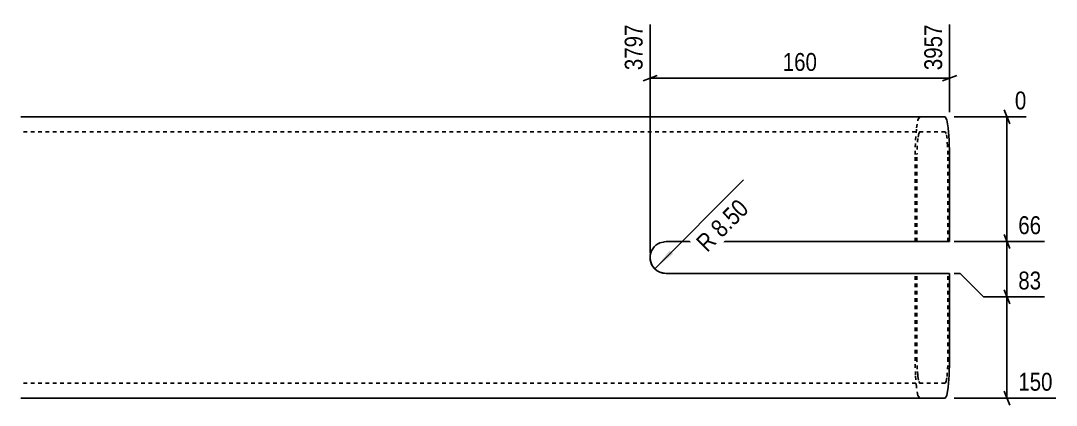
# Model space of a CAD drawing. Header units: millimetres. Extents: x 8 to 13860, y 5 to 267.
# Drawn here: x 3469 to 4021, y 8 to 213 of the extents above; entities that cross this region are included whole.
import ezdxf

# ---------------------------------------------------------------- set-up
doc = ezdxf.new("R2010")
doc.units = ezdxf.units.MM
doc.linetypes.add('DXK_LINE_DOT2', pattern=[3.9198, 1.9599, -1.9599])
doc.layers.add('MÅLSÆTNING', color=7, linetype='Continuous')
doc.layers.add('STÅL', color=7, linetype='Continuous')
doc.styles.add('Arial Narrow', font='ARIALN.TTF', dxfattribs={"height": 0.2})

msp = doc.modelspace()

# ---------------------------------------------------------------- hatches: boundary and pattern name
at = {"layer": 'MÅLSÆTNING', "linetype": 'Continuous'}
msp.add_hatch(color=7, dxfattribs=at).paths.add_polyline_path([(3816.71, 88.19), (3806.99, 80.24), (3814.94, 89.96)])

# ---------------------------------------------------------------- linework, layer by layer
at = {"layer": 'MÅLSÆTNING', "color": 7, "linetype": 'Continuous'}
for p, q in [((3804.5, 88.75), (3804.5, 210.53)), ((3964.42, 163.75), (3964.42, 210.53)), ((3808.25, 183.41), (3800.75, 180.41)), ((3960.67, 180.41), (3968.17, 183.41)), ((3804.5, 181.91), (3964.42, 181.91)), ((3966.92, 161.25), (4005.34, 161.25)), ((3996.5, 157.5), (3993.5, 165)), ((3995, 94.75), (3995, 161.25)), ((3806.99, 80.24), (3854.44, 127.69)), ((3966.92, 94.75), (4015.08, 94.75)), ((3993.5, 98.5), (3996.5, 91)), ((3995, 65.25), (3995, 94.75)), ((3970, 77.75), (3966.92, 77.75)), ((3970, 77.75), (3966.92, 77.75)), ((3982.5, 65.25), (3970, 77.75)), ((3982.5, 65.25), (3970, 77.75)), ((3996.5, 61.5), (3993.5, 69)), ((4015.08, 65.25), (3982.5, 65.25)), ((3995, 11.25), (3995, 65.25)), ((3966.92, 11.25), (4021.17, 11.25)), ((3993.5, 15), (3996.5, 7.5))]:
    msp.add_line(p, q, dxfattribs=at)
msp.add_arc((3813, 86.25), 8.5, 180, 270, dxfattribs=at)
at = {"layer": 'STÅL', "color": 2, "linetype": 'Continuous'}
for p, q in [((3468.5, 161.25), (3961.97, 161.25)), ((3961.97, 161.25), (3962.91, 159.73)), ((3962.91, 159.73), (3963.7, 155.39)), ((3963.7, 155.39), (3964.24, 148.9)), ((3964.24, 148.9), (3964.42, 141.25)), ((3964.42, 141.25), (3964.42, 94.75)), ((3813, 94.75), (3809.75, 94.1)), ((3964.42, 94.75), (3813, 94.75)), ((3809.75, 78.4), (3813, 77.75)), ((3964.42, 77.75), (3813, 77.75)), ((3964.42, 31.25), (3964.42, 77.75)), ((3964.42, 31.25), (3964.24, 23.6)), ((3964.24, 23.6), (3963.7, 17.11)), ((3963.7, 17.11), (3962.91, 12.77)), ((3961.97, 11.25), (3468.5, 11.25)), ((3962.91, 12.77), (3961.97, 11.25))]:
    msp.add_line(p, q, dxfattribs=at)
at = {"layer": 'STÅL', "color": 7, "linetype": 'DXK_LINE_DOT2'}
for p, q in [((3947.52, 159.73), (3948.46, 161.25)), ((3946.19, 148.9), (3946.72, 155.39)), ((3946.72, 155.39), (3947.52, 159.73)), ((3961.97, 153.25), (3468.5, 153.25)), ((3947.42, 149.74), (3947.1, 145.84)), ((3947.9, 152.34), (3947.42, 149.74)), ((3948.46, 153.25), (3947.9, 152.34)), ((3962.53, 152.34), (3961.97, 153.25)), ((3963.01, 149.74), (3962.53, 152.34)), ((3963.33, 145.84), (3963.01, 149.74)), ((3946, 141.25), (3946.19, 148.9)), ((3947.1, 145.84), (3946.99, 141.25)), ((3963.44, 141.25), (3963.33, 145.84)), ((3946, 94.75), (3946, 141.25)), ((3946.99, 94.75), (3946.99, 141.25)), ((3963.44, 94.75), (3963.44, 141.25)), ((3809.75, 94.1), (3813, 94.75)), ((3813, 77.75), (3809.75, 78.4)), ((3946, 31.25), (3946, 77.75)), ((3946, 77.75), (3946.99, 77.75)), ((3946.99, 31.25), (3946.99, 77.75)), ((3963.44, 31.25), (3963.44, 77.75)), ((3963.44, 77.75), (3964.42, 77.75)), ((3946.19, 23.6), (3946, 31.25)), ((3947.1, 26.66), (3946.99, 31.25)), ((3963.33, 26.66), (3963.44, 31.25)), ((3946.72, 17.11), (3946.19, 23.6)), ((3947.35, 23.6), (3947.1, 26.66)), ((3947.42, 22.76), (3947.35, 23.6)), ((3947.42, 22.76), (3947.9, 20.16)), ((3962.53, 20.16), (3963.01, 22.76)), ((3963.01, 22.76), (3963.33, 26.66)), ((3961.97, 19.25), (3468.5, 19.25)), ((3947.52, 12.77), (3946.72, 17.11)), ((3947.9, 20.16), (3948.46, 19.25)), ((3961.97, 19.25), (3962.53, 20.16)), ((3948.46, 11.25), (3947.52, 12.77))]:
    msp.add_line(p, q, dxfattribs=at)
at = {"layer": 'STÅL', "color": 2, "linetype": 'Continuous'}
msp.add_arc((3813, 86.25), 8.5, 112.5, 247.5, dxfattribs=at)
at = {"layer": 'STÅL', "color": 7, "linetype": 'DXK_LINE_DOT2'}
msp.add_arc((3813, 86.25), 8.5, 112.5, 247.5, dxfattribs=at)

# ---------------------------------------------------------------- next in the draw order: wipeouts: each hides what was drawn before it
at = {"color": 0, "linetype": 'Continuous'}
for points in [[(3802.5, 212.53), (3788.5, 212.53), (3788.5, 184.16), (3802.5, 184.16)], [(3962.42, 212.53), (3948.42, 212.53), (3948.42, 184.16), (3962.42, 184.16)], [(4007.34, 163.25), (4007.34, 177.25), (3997.25, 177.25), (3997.25, 163.25)], [(4015.26, 96.75), (4015.26, 110.75), (3999.07, 110.75), (3999.07, 96.75)], [(4015.26, 67.25), (4015.26, 81.25), (3999.07, 81.25), (3999.07, 67.25)], [(4021.35, 13.25), (4021.35, 27.25), (3999.07, 27.25), (3999.07, 13.25)]]:
    msp.add_wipeout(points, dxfattribs=at).dxf.layer = 'MÅLSÆTNING'
at = {"color": 0}
for points in [[(3895.6, 183.78), (3895.6, 197.78), (3873.32, 197.78), (3873.32, 183.78)], [(3860.67, 111.47), (3850.77, 121.37), (3825.11, 95.71), (3835.01, 85.81)]]:
    msp.add_wipeout(points, dxfattribs=at).dxf.layer = 'MÅLSÆTNING'

# ---------------------------------------------------------------- next in the draw order: linework, layer by layer
at = {"layer": 'MÅLSÆTNING', "color": 7, "linetype": 'Continuous'}
for p, q in [((3966.92, 94.75), (4015.08, 94.75)), ((3993.5, 98.5), (3996.5, 91)), ((3996.5, 61.5), (3993.5, 69)), ((4015.08, 65.25), (3982.5, 65.25))]:
    msp.add_line(p, q, dxfattribs=at)

# ---------------------------------------------------------------- next in the draw order: texts
at = {"layer": 'MÅLSÆTNING', "color": 3, "linetype": 'Continuous', "style": 'Arial Narrow'}
for s, p in [('3797', (3800.5, 186.16)), ('3957', (3960.42, 186.16))]:
    msp.add_text(s, height=9.544, rotation=90.0002, dxfattribs=at).set_placement(p)
at = {"layer": 'MÅLSÆTNING', "color": 3, "style": 'Arial Narrow'}
msp.add_text('160', height=9.544, dxfattribs=at).set_placement((3875.32, 185.78))
at = {"layer": 'MÅLSÆTNING', "color": 3, "linetype": 'Continuous', "style": 'Arial Narrow'}
for s, height, p in [('0', 9.54, (3999.25, 165.25)), ('66', 9.544, (4001.07, 98.75)), ('83', 9.544, (4001.07, 69.25)), ('150', 9.544, (4001.07, 15.25))]:
    msp.add_text(s, height=height, dxfattribs=at).set_placement(p)
at = {"layer": 'MÅLSÆTNING', "color": 3, "style": 'Arial Narrow'}
msp.add_text('R 8.50', height=9.544, rotation=45.0001, dxfattribs=at).set_placement((3835.01, 88.64))

doc.saveas('drawing.dxf')
